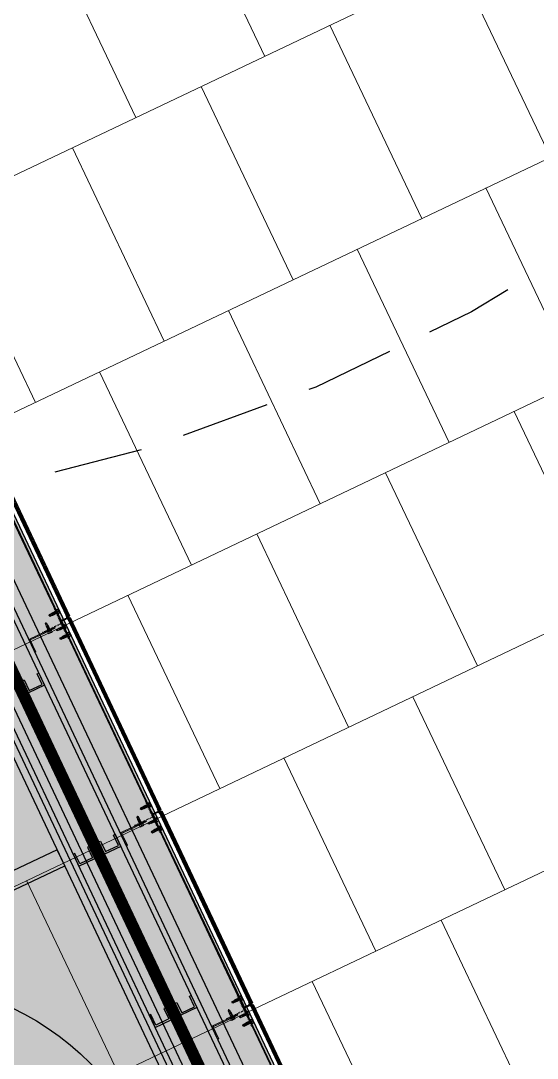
# Model space of a CAD drawing. Header units: metres. Extents: x 678805 to 1359287, y 2747329 to 5497370.
# Drawn here: x 679665.026 to 679666.475, y 2748569.341 to 2748572.25 of the extents above; entities that cross this region are included whole.
import ezdxf

# ---------------------------------------------------------------- set-up
doc = ezdxf.new("R2010")
doc.units = ezdxf.units.M
doc.linetypes.add('XREF_MON_BUILDINGS$0$Hidden', pattern=[0.004, 0.002, -0.002])
doc.linetypes.add('XREF_MON_SFT_TREES$0$HIDDEN', pattern=[0.375, 0.25, -0.125])
for name, color, linetype in [('00_XREF_MON_HSC_PAVEMENT', 7, 'Continuous'), ('00_XREF_TWQ_BUILDINGS', 7, 'Continuous'), ('00_XREF_TWQ_SFT_TREES', 7, 'Continuous'), ('XREF_MON_BUILDINGS$0$00-Modulos DEFINIDOS', 7, 'Continuous'), ('XREF_MON_BUILDINGS$0$00-Modulos ROOFS', 2, 'Continuous'), ('XREF_MON_BUILDINGS$0$02-L-01_Structure t2', 7, 'Continuous'), ('XREF_MON_BUILDINGS$0$02-L-01_Struture aux', 4, 'Continuous'), ('XREF_MON_BUILDINGS$0$02-L-10-ADA requirements', 253, 'Continuous'), ('XREF_MON_BUILDINGS$0$02-L-Insulation', 252, 'Continuous'), ('XREF_MON_BUILDINGS$0$02-L-INT Panel', 5, 'Continuous'), ('XREF_MON_BUILDINGS$0$02-L-panel', 5, 'Continuous'), ('XREF_MON_BUILDINGS$0$02-L-panel lines', 7, 'Continuous'), ('XREF_MON_SFT_TREES$0$SL_TREE_CANOPY', 251, 'XREF_MON_SFT_TREES$0$HIDDEN')]:
    doc.layers.add(name, color=color, linetype=linetype)
for name, color, linetype, true_color in [('XREF_MON_BUILDINGS$0$0-WIPEOUTS', 7, 'Continuous', 0xffffff), ('XREF_MON_BUILDINGS$0$02-L-06_Walls HATCH 01', 9, 'Continuous', 0x808080), ('XREF_MON_SFT_TREES$0$SL_TREE_ZIZIPHUS_SPINA', 7, 'Continuous', 0xc6d408)]:
    doc.layers.add(name, color=color, linetype=linetype, true_color=true_color)
doc.layers.add('XREF_MON_BUILDINGS$0$00-AUX STRUCTURE', color=3, linetype='Continuous', plot=False)
for name, color, linetype, lineweight in [('XREF_MON_BUILDINGS$0$02-H-251', 251, 'Continuous', 0), ('XREF_MON_BUILDINGS$0$02-H-254', 254, 'Continuous', 0), ('XREF_MON_BUILDINGS$0$02-L-01_Structure L', 7, 'Continuous', 5), ('XREF_MON_BUILDINGS$0$02-L-01_Structure T', 8, 'Continuous', 5)]:
    doc.layers.add(name, color=color, linetype=linetype, lineweight=lineweight)
for name, color, linetype, lineweight, true_color in [('XREF_MON_BUILDINGS$0$02-KH-01 Water_Toilets', 7, 'Continuous', 30, 0x3877ff), ('XREF_MON_HSC_PAVEMENT$0$02-L-Joints-Paviment_07_Precast Concrete Blocks 60X40', 7, 'Continuous', 5, 0x999999), ('XREF_MON_HSC_PAVEMENT$0$03-TR-Pavement_07_Precast Concrete Blocks 60X40', 7, 'Continuous', 5, 0x999999)]:
    doc.layers.add(name, color=color, linetype=linetype, lineweight=lineweight, true_color=true_color)
doc.layers.get('XREF_MON_BUILDINGS$0$02-KH-01 Water_Toilets').off()
doc.layers.get('XREF_MON_SFT_TREES$0$SL_TREE_ZIZIPHUS_SPINA').off()
doc.linetypes.add('XREF_MON_BUILDINGS$0$BATTING', pattern='A,0.0001,-0.1,[134,ltypeshp.shx,S=0.1,R=0,X=-0.1,Y=0],-0.2,[134,ltypeshp.shx,S=0.1,R=180,X=0.1,Y=0],-0.1', length=0.4001)

# ---------------------------------------------------------------- blocks, each defined once
blk = doc.blocks.new('XREF_MON_BUILDINGS$0$modulo kiosco')
at = {"layer": 'XREF_MON_BUILDINGS$0$0-WIPEOUTS', "true_color": 0xfcfcfc}
h = blk.add_hatch(color=7, dxfattribs=at)
h.dxf.hatch_style = 1
h.paths.add_polyline_path([(119.6986, -61.6206), (119.6986, -56.8206), (124.4986, -56.8206), (124.4986, -61.6206)])
at = {"layer": 'XREF_MON_BUILDINGS$0$00-Modulos ROOFS', "lineweight": 0}
blk.add_lwpolyline([(119.6986, -61.6206), (119.6986, -56.8206), (124.4986, -56.8206), (124.4986, -61.6206)], close=True, dxfattribs=at)
at = {"layer": 'XREF_MON_BUILDINGS$0$00-Modulos ROOFS'}
blk.add_lwpolyline([(124.4986, -57.1206), (124.4986, -56.8206), (124.1986, -56.8206), (119.9986, -56.8206), (119.6986, -56.8206), (119.6986, -57.1206), (119.6986, -61.3206), (119.6986, -61.6206), (119.9986, -61.6206), (124.1986, -61.6206), (124.4986, -61.6206), (124.4986, -61.3206)], close=True, dxfattribs=at)
blk = doc.blocks.new('XREF_MON_BUILDINGS$0$AUTORROSCANTE')
at = {"layer": 'XREF_MON_BUILDINGS$0$02-L-01_Structure t2', "color": 0}
for p, q in [((-31.2, 5.6), (-26.2, 5.6)), ((-31.2, 0), (-26.2, 0)), ((-2.4, 2.5), (-25, 2.5)), ((0, 0), (-9, 2.5)), ((0, 0), (-3.6, -1.1)), ((0, 0), (-2.4, 2.5)), ((0, 0), (-2.4, -2.5)), ((-31.2, -5.6), (-26.2, -5.6)), ((-2.4, -2.5), (-25, -2.5)), ((-3.6, -1.1), (-2.4, -2.5))]:
    blk.add_line(p, q, dxfattribs=at)
at = {"layer": 'XREF_MON_BUILDINGS$0$02-L-01_Structure t2', "color": 253}
for p, q in [((-25, 3.1), (-9, 3.1)), ((-23.5, -3.1), (-25, 2.7)), ((-21.4, -3.1), (-23.1, 3.1)), ((-19.3, -3.1), (-21, 3.1)), ((-17.3, -3.1), (-18.9, 3.1)), ((-15.2, -3.1), (-16.9, 3.1)), ((-13.1, -3.1), (-14.8, 3.1)), ((-11.1, -3.1), (-12.7, 3.1)), ((-9, -3.1), (-10.7, 3.1)), ((-9, -3.1), (-9, 3.1)), ((-25, -3.1), (-9, -3.1)), ((-3.6, -1.1), (-9, -2.5))]:
    blk.add_line(p, q, dxfattribs=at)
at = {"layer": 'XREF_MON_BUILDINGS$0$02-L-01_Structure t2', "color": 0}
for points in [[(-31.2, 5.6), (-26.2, 5.6), (-26.2, -5.6), (-31.2, -5.6)], [(-26.2, 6.5), (-25, 6.5), (-25, -6.5), (-26.2, -6.5)]]:
    blk.add_lwpolyline(points, close=True, dxfattribs=at)
for centre, start, end in [((-27, 2.4), 129.284, 214.1828), ((-27, -2.4), 145.8304, 230.7333)]:
    blk.add_arc(centre, 4.21, start, end, dxfattribs=at)
blk = doc.blocks.new('XREF_MON_BUILDINGS$0$ULMA_Montante VV')
at = {"layer": 'XREF_MON_BUILDINGS$0$02-H-251', "ltscale": 125}
h = blk.add_hatch(dxfattribs=at)
h.set_pattern_fill('ANSI31', color=256, scale=0.001, angle=450, style=0)
h.set_pattern_definition([(135, (-0.05125, -0.0025), (-0.00224506, -0.00224506), [])])
edge = h.paths.add_edge_path()
edge.add_line((-0.051, -0.0025), (0.0484, -0.0025))
edge.add_arc((0.0484, -0.0022), 0.0003, 270, 360)
edge.add_line((0.0487, -0.0022), (0.0487, -0.0003))
edge.add_arc((0.0484, -0.0003), 0.0003, 0, 90)
edge.add_line((0.0484, 0), (0, 0))
edge.add_line((0, 0), (0, 0.0572))
edge.add_arc((-0.0003, 0.0572), 0.0003, 0, 90)
edge.add_line((-0.0003, 0.0575), (-0.0022, 0.0575))
edge.add_arc((-0.0022, 0.0572), 0.0003, 90, 180)
edge.add_line((-0.0025, 0.0572), (-0.0025, 0))
edge.add_line((-0.0025, 0), (-0.051, 0))
edge.add_arc((-0.051, -0.0003), 0.0003, 90, 180)
edge.add_line((-0.0513, -0.0003), (-0.0513, -0.0022))
edge.add_arc((-0.051, -0.0022), 0.0003, 180, 270)
blk = doc.blocks.new('XREF_MON_BUILDINGS$0$ULMA_Autotaladrante')
at = {"layer": 'XREF_MON_BUILDINGS$0$02-L-01_Structure T', "color": 252}
for p, q in [((-0.025, 0), (-0.0226, 0.0025)), ((-0.025, 0), (-0.016, 0.0025)), ((-0.025, 0), (-0.0226, -0.0025)), ((-0.025, 0), (-0.0214, -0.0011)), ((-0.0226, 0.0025), (0, 0.0025)), ((0, 0.0032), (-0.016, 0.0032)), ((-0.016, -0.0031), (-0.016, 0.0032)), ((-0.016, -0.0031), (-0.0143, 0.0032)), ((-0.0139, -0.0031), (-0.0123, 0.0032)), ((-0.0119, -0.0031), (-0.0102, 0.0032)), ((-0.0098, -0.0031), (-0.0081, 0.0032)), ((-0.0077, -0.0031), (-0.0061, 0.0032)), ((-0.0057, -0.0031), (-0.004, 0.0032)), ((-0.0036, -0.0031), (-0.0019, 0.0032)), ((-0.0015, -0.0031), (0, 0.0027)), ((0.0062, 0.0056), (0.0012, 0.0056)), ((0.0062, 0), (0.0012, 0)), ((-0.0214, -0.0011), (-0.0226, -0.0025)), ((-0.0226, -0.0025), (0, -0.0025)), ((-0.0214, -0.0011), (-0.016, -0.0025)), ((0, -0.0031), (-0.016, -0.0031)), ((0.0062, -0.0056), (0.0012, -0.0056))]:
    blk.add_line(p, q, dxfattribs=at)
for points in [[(0.0012, 0.0065), (0, 0.0065), (0, -0.0065), (0.0012, -0.0065)], [(0.0062, 0.0056), (0.0012, 0.0056), (0.0012, -0.0056), (0.0062, -0.0056)]]:
    blk.add_lwpolyline(points, close=True, dxfattribs=at)
for centre, start, end in [((0.002, 0.0024), 325.8172, 50.716), ((0.002, -0.0024), 309.2667, 34.1696)]:
    blk.add_arc(centre, 0.00421, start, end, dxfattribs=at)
blk = doc.blocks.new('XREF_MON_BUILDINGS$0$ULMA_Escuadra40x80_Seccion')
at = {"layer": 'XREF_MON_BUILDINGS$0$02-H-251', "ltscale": 125}
h = blk.add_hatch(dxfattribs=at)
h.set_pattern_fill('ANSI31', color=256, scale=0.001, angle=360, style=0)
h.paths.add_polyline_path([(0, 0.08), (0.003, 0.08), (0.003, 0.003), (0.04, 0.003), (0.04, 0), (0, 0)])
at = {"layer": 'XREF_MON_BUILDINGS$0$02-L-01_Structure L', "linetype": 'Continuous'}
blk.add_lwpolyline([(0, 0.08), (0.003, 0.08), (0.003, 0.003), (0.04, 0.003), (0.04, 0), (0, 0)], close=True, dxfattribs=at)
blk = doc.blocks.new('XREF_MON_BUILDINGS$0$A$C56BF4A3E')
at = {"layer": 'XREF_MON_BUILDINGS$0$02-H-251', "linetype": 'XREF_MON_BUILDINGS$0$Hidden', "ltscale": 125}
h = blk.add_hatch(dxfattribs=at)
h.set_pattern_fill('ANSI31', color=256, scale=0.001, angle=360, style=0)
h.set_pattern_definition([(45, (-250.119031, -172.108161), (-0.00224506403, 0.00224506403), [])])
edge = h.paths.add_edge_path()
edge.add_line((6.6078, 0.027), (6.6098, 0.027))
edge.add_line((6.6098, 0.027), (6.6167, 0.0267))
edge.add_line((6.6167, 0.0267), (6.6175, 0.0258))
edge.add_arc((6.6178, 0.026), 0.0003, 222.95, 312.95)
edge.add_line((6.618, 0.0258), (6.6189, 0.0267))
edge.add_line((6.6189, 0.0267), (6.6207, 0.0266))
edge.add_line((6.6207, 0.0266), (6.6215, 0.0256))
edge.add_arc((6.6218, 0.0259), 0.0003, 222.95, 312.95)
edge.add_line((6.622, 0.0256), (6.6229, 0.0265))
edge.add_line((6.6229, 0.0265), (6.6359, 0.0261))
edge.add_arc((6.6358, 0.0241), 0.002, 360, 447.9546, ccw=False)
edge.add_line((6.6378, 0.0241), (6.6378, 0.0173))
edge.add_line((6.6378, 0.0173), (6.6378, 0.008))
edge.add_line((6.6378, 0.008), (6.6326, 0.008))
edge.add_line((6.6326, 0.008), (6.6326, 0.007))
edge.add_line((6.6326, 0.007), (6.638, 0.007))
edge.add_arc((6.638, 0.0067), 0.0003, 30, 90, ccw=False)
edge.add_line((6.6382, 0.0068), (6.6399, 0.004))
edge.add_arc((6.6401, 0.0041), 0.0003, 210, 390)
edge.add_line((6.6404, 0.0043), (6.6391, 0.0065))
edge.add_arc((6.6394, 0.0067), 0.0003, 90, 210, ccw=False)
edge.add_line((6.6394, 0.007), (6.6471, 0.007))
edge.add_line((6.6471, 0.007), (6.6471, 0.008))
edge.add_line((6.6471, 0.008), (6.6411, 0.008))
edge.add_line((6.6411, 0.008), (6.6411, 0.0097))
edge.add_arc((6.6408, 0.0097), 0.00025, 360, 540)
edge.add_line((6.6406, 0.0097), (6.6406, 0.008))
edge.add_line((6.6406, 0.008), (6.6396, 0.008))
edge.add_line((6.6396, 0.008), (6.6396, 0.0242))
edge.add_arc((6.6416, 0.0242), 0.002, 97.4474, 180, ccw=False)
edge.add_line((6.6413, 0.0262), (6.6472, 0.027))
edge.add_line((6.6472, 0.027), (6.6472, 0.0288))
edge.add_line((6.6472, 0.0288), (6.6078, 0.0288))
edge.add_line((6.6078, 0.0288), (6.6078, 0.027))
h = blk.add_hatch(dxfattribs=at)
h.set_pattern_fill('ANSI31', color=256, scale=0.001, angle=360, style=0)
h.set_pattern_definition([(45, (-249.519031, -172.108161), (-0.00224506403, 0.00224506403), [])])
edge = h.paths.add_edge_path()
edge.add_line((7.2078, 0.027), (7.2098, 0.027))
edge.add_line((7.2098, 0.027), (7.2167, 0.0267))
edge.add_line((7.2167, 0.0267), (7.2175, 0.0258))
edge.add_arc((7.2178, 0.026), 0.0003, 222.95, 312.95)
edge.add_line((7.218, 0.0258), (7.2189, 0.0267))
edge.add_line((7.2189, 0.0267), (7.2207, 0.0266))
edge.add_line((7.2207, 0.0266), (7.2215, 0.0256))
edge.add_arc((7.2218, 0.0259), 0.0003, 222.95, 312.95)
edge.add_line((7.222, 0.0256), (7.2229, 0.0265))
edge.add_line((7.2229, 0.0265), (7.2359, 0.0261))
edge.add_arc((7.2358, 0.0241), 0.002, 360, 447.9546, ccw=False)
edge.add_line((7.2378, 0.0241), (7.2378, 0.0173))
edge.add_line((7.2378, 0.0173), (7.2378, 0.008))
edge.add_line((7.2378, 0.008), (7.2326, 0.008))
edge.add_line((7.2326, 0.008), (7.2326, 0.007))
edge.add_line((7.2326, 0.007), (7.238, 0.007))
edge.add_arc((7.238, 0.0067), 0.0003, 30, 90, ccw=False)
edge.add_line((7.2382, 0.0068), (7.2399, 0.004))
edge.add_arc((7.2401, 0.0041), 0.0003, 210, 390)
edge.add_line((7.2404, 0.0043), (7.2391, 0.0065))
edge.add_arc((7.2394, 0.0067), 0.0003, 90, 210, ccw=False)
edge.add_line((7.2394, 0.007), (7.2471, 0.007))
edge.add_line((7.2471, 0.007), (7.2471, 0.008))
edge.add_line((7.2471, 0.008), (7.2411, 0.008))
edge.add_line((7.2411, 0.008), (7.2411, 0.0097))
edge.add_arc((7.2408, 0.0097), 0.00025, 360, 540)
edge.add_line((7.2406, 0.0097), (7.2406, 0.008))
edge.add_line((7.2406, 0.008), (7.2396, 0.008))
edge.add_line((7.2396, 0.008), (7.2396, 0.0242))
edge.add_arc((7.2416, 0.0242), 0.002, 97.4474, 180, ccw=False)
edge.add_line((7.2413, 0.0262), (7.2472, 0.027))
edge.add_line((7.2472, 0.027), (7.2472, 0.0288))
edge.add_line((7.2472, 0.0288), (7.2078, 0.0288))
edge.add_line((7.2078, 0.0288), (7.2078, 0.027))
h = blk.add_hatch(dxfattribs=at)
h.set_pattern_fill('ANSI31', color=256, scale=0.001, angle=360, style=0)
h.set_pattern_definition([(45, (-248.919031, -172.108161), (-0.00224506403, 0.00224506403), [])])
edge = h.paths.add_edge_path()
edge.add_line((7.8078, 0.027), (7.8098, 0.027))
edge.add_line((7.8098, 0.027), (7.8167, 0.0267))
edge.add_line((7.8167, 0.0267), (7.8175, 0.0258))
edge.add_arc((7.8178, 0.026), 0.0003, 222.95, 312.95)
edge.add_line((7.818, 0.0258), (7.8189, 0.0267))
edge.add_line((7.8189, 0.0267), (7.8207, 0.0266))
edge.add_line((7.8207, 0.0266), (7.8215, 0.0256))
edge.add_arc((7.8218, 0.0259), 0.0003, 222.95, 312.95)
edge.add_line((7.822, 0.0256), (7.8229, 0.0265))
edge.add_line((7.8229, 0.0265), (7.8359, 0.0261))
edge.add_arc((7.8358, 0.0241), 0.002, 360, 447.9546, ccw=False)
edge.add_line((7.8378, 0.0241), (7.8378, 0.0173))
edge.add_line((7.8378, 0.0173), (7.8378, 0.008))
edge.add_line((7.8378, 0.008), (7.8326, 0.008))
edge.add_line((7.8326, 0.008), (7.8326, 0.007))
edge.add_line((7.8326, 0.007), (7.838, 0.007))
edge.add_arc((7.838, 0.0067), 0.0003, 30, 90, ccw=False)
edge.add_line((7.8382, 0.0068), (7.8399, 0.004))
edge.add_arc((7.8401, 0.0041), 0.0003, 210, 390)
edge.add_line((7.8404, 0.0043), (7.8391, 0.0065))
edge.add_arc((7.8394, 0.0067), 0.0003, 90, 210, ccw=False)
edge.add_line((7.8394, 0.007), (7.8471, 0.007))
edge.add_line((7.8471, 0.007), (7.8471, 0.008))
edge.add_line((7.8471, 0.008), (7.8411, 0.008))
edge.add_line((7.8411, 0.008), (7.8411, 0.0097))
edge.add_arc((7.8408, 0.0097), 0.00025, 360, 540)
edge.add_line((7.8406, 0.0097), (7.8406, 0.008))
edge.add_line((7.8406, 0.008), (7.8396, 0.008))
edge.add_line((7.8396, 0.008), (7.8396, 0.0242))
edge.add_arc((7.8416, 0.0242), 0.002, 97.4474, 180, ccw=False)
edge.add_line((7.8413, 0.0262), (7.8472, 0.027))
edge.add_line((7.8472, 0.027), (7.8472, 0.0288))
edge.add_line((7.8472, 0.0288), (7.8078, 0.0288))
edge.add_line((7.8078, 0.0288), (7.8078, 0.027))
at = {"layer": 'XREF_MON_BUILDINGS$0$02-H-254', "ltscale": 125}
h = blk.add_hatch(dxfattribs=at)
h.set_pattern_fill('ANSI31', color=256, scale=0.0005, style=0)
h.set_pattern_definition([(45, (-250.861789, -171.9808575), (-0.001122532015, 0.001122532015), [])])
h.paths.add_polyline_path([(6.0413, 0.0001), (6.6362, 0.0001), (6.6362, 0.005), (6.0413, 0.005)])
h = blk.add_hatch(dxfattribs=at)
h.set_pattern_fill('ANSI31', color=256, scale=0.0005, style=0)
h.set_pattern_definition([(45, (-250.261789, -171.9808575), (-0.001122532015, 0.001122532015), [])])
h.paths.add_polyline_path([(6.6413, 0.0001), (7.2362, 0.0001), (7.2362, 0.005), (6.6413, 0.005)])
h = blk.add_hatch(dxfattribs=at)
h.set_pattern_fill('ANSI31', color=256, scale=0.0005, style=0)
h.set_pattern_definition([(45, (-249.661789, -171.9808575), (-0.001122532015, 0.001122532015), [])])
h.paths.add_polyline_path([(7.2413, 0.0001), (7.8362, 0.0001), (7.8362, 0.005), (7.2413, 0.005)])
h = blk.add_hatch(dxfattribs=at)
h.set_pattern_fill('ANSI31', color=256, scale=0.0005, style=0)
h.set_pattern_definition([(45, (-249.061789, -171.9808575), (-0.001122532015, 0.001122532015), [])])
h.paths.add_polyline_path([(7.8413, 0.0001), (8.4362, 0.0001), (8.4362, 0.005), (7.8413, 0.005)])
at = {"layer": 'XREF_MON_BUILDINGS$0$02-L-06_Walls HATCH 01', "linetype": 'Continuous'}
h = blk.add_hatch(color=256, dxfattribs=at)
h.dxf.hatch_style = 1
h.paths.add_polyline_path([(7.2131, 0.3114), (7.2631, 0.3114), (7.2631, 2.1322), (7.5268, 2.1322), (7.5269, 2.1823), (7.2631, 2.1823), (7.2131, 2.1823)])
at = {"layer": 'XREF_MON_BUILDINGS$0$00-AUX STRUCTURE', "linetype": 'Continuous', "const_width": 0.03}
blk.add_lwpolyline([(5.1106, 0.2114), (9.3586, 0.2114)], dxfattribs=at)
at = {"layer": 'XREF_MON_BUILDINGS$0$02-L-01_Struture aux', "linetype": 'Continuous'}
for p, q in [((5.1106, 0.2264), (9.3506, 0.2264)), ((5.1106, 0.1964), (9.3506, 0.1964))]:
    blk.add_line(p, q, dxfattribs=at)
at = {"layer": 'XREF_MON_BUILDINGS$0$02-L-01_Struture aux'}
for p, q in [((9.6064, 0.0288), (4.8642, 0.0288)), ((4.8642, 0.0268), (9.6064, 0.0268))]:
    blk.add_line(p, q, dxfattribs=at)
at = {"layer": 'XREF_MON_BUILDINGS$0$02-L-01_Struture aux', "linetype": 'XREF_MON_BUILDINGS$0$Hidden'}
for p, q in [((6.6078, 0.0288), (6.6078, 0.027)), ((6.6078, 0.0288), (6.6472, 0.0288)), ((6.6078, 0.027), (6.6098, 0.027)), ((6.609, 0.027), (6.6098, 0.027)), ((6.6167, 0.0267), (6.6098, 0.027)), ((6.6175, 0.0258), (6.6167, 0.0267)), ((6.618, 0.0258), (6.6189, 0.0267)), ((6.6207, 0.0266), (6.6189, 0.0267)), ((6.6215, 0.0256), (6.6207, 0.0266)), ((6.622, 0.0256), (6.6229, 0.0265)), ((6.6359, 0.0261), (6.6229, 0.0265)), ((6.6326, 0.008), (6.6378, 0.008)), ((6.6326, 0.008), (6.6326, 0.007)), ((6.6326, 0.007), (6.638, 0.007)), ((6.6378, 0.0241), (6.6378, 0.0173)), ((6.6378, 0.0173), (6.6378, 0.008)), ((6.6399, 0.004), (6.6382, 0.0068)), ((6.6404, 0.0043), (6.6391, 0.0065)), ((6.6394, 0.007), (6.6471, 0.007)), ((6.6396, 0.0242), (6.6396, 0.008)), ((6.6396, 0.008), (6.6408, 0.008)), ((6.6408, 0.0097), (6.6408, 0.008)), ((6.6413, 0.0262), (6.6472, 0.027)), ((6.6413, 0.0097), (6.6413, 0.008)), ((6.6413, 0.008), (6.6471, 0.008)), ((6.6471, 0.008), (6.6471, 0.007)), ((6.6472, 0.0288), (6.6472, 0.027)), ((7.2078, 0.0288), (7.2078, 0.027)), ((7.2078, 0.0288), (7.2472, 0.0288)), ((7.2078, 0.027), (7.2098, 0.027)), ((7.209, 0.027), (7.2098, 0.027)), ((7.2167, 0.0267), (7.2098, 0.027)), ((7.2175, 0.0258), (7.2167, 0.0267)), ((7.218, 0.0258), (7.2189, 0.0267)), ((7.2207, 0.0266), (7.2189, 0.0267)), ((7.2215, 0.0256), (7.2207, 0.0266)), ((7.222, 0.0256), (7.2229, 0.0265)), ((7.2359, 0.0261), (7.2229, 0.0265)), ((7.2326, 0.008), (7.2378, 0.008)), ((7.2326, 0.008), (7.2326, 0.007)), ((7.2326, 0.007), (7.238, 0.007)), ((7.2378, 0.0241), (7.2378, 0.0173)), ((7.2378, 0.0173), (7.2378, 0.008)), ((7.2399, 0.004), (7.2382, 0.0068)), ((7.2404, 0.0043), (7.2391, 0.0065)), ((7.2394, 0.007), (7.2471, 0.007)), ((7.2396, 0.0242), (7.2396, 0.008)), ((7.2396, 0.008), (7.2408, 0.008)), ((7.2408, 0.0097), (7.2408, 0.008)), ((7.2413, 0.0262), (7.2472, 0.027)), ((7.2413, 0.0097), (7.2413, 0.008)), ((7.2413, 0.008), (7.2471, 0.008)), ((7.2471, 0.008), (7.2471, 0.007)), ((7.2472, 0.0288), (7.2472, 0.027)), ((7.8078, 0.0288), (7.8078, 0.027)), ((7.8078, 0.0288), (7.8472, 0.0288)), ((7.8078, 0.027), (7.8098, 0.027)), ((7.809, 0.027), (7.8098, 0.027)), ((7.8167, 0.0267), (7.8098, 0.027)), ((7.8175, 0.0258), (7.8167, 0.0267)), ((7.818, 0.0258), (7.8189, 0.0267)), ((7.8207, 0.0266), (7.8189, 0.0267)), ((7.8215, 0.0256), (7.8207, 0.0266)), ((7.822, 0.0256), (7.8229, 0.0265)), ((7.8359, 0.0261), (7.8229, 0.0265)), ((7.8326, 0.008), (7.8378, 0.008)), ((7.8326, 0.008), (7.8326, 0.007)), ((7.8326, 0.007), (7.838, 0.007)), ((7.8378, 0.0241), (7.8378, 0.0173)), ((7.8378, 0.0173), (7.8378, 0.008)), ((7.8399, 0.004), (7.8382, 0.0068)), ((7.8404, 0.0043), (7.8391, 0.0065)), ((7.8394, 0.007), (7.8471, 0.007)), ((7.8396, 0.0242), (7.8396, 0.008)), ((7.8396, 0.008), (7.8408, 0.008)), ((7.8408, 0.0097), (7.8408, 0.008)), ((7.8413, 0.0262), (7.8472, 0.027)), ((7.8413, 0.0097), (7.8413, 0.008)), ((7.8413, 0.008), (7.8471, 0.008)), ((7.8471, 0.008), (7.8471, 0.007)), ((7.8472, 0.0288), (7.8472, 0.027))]:
    blk.add_line(p, q, dxfattribs=at)
at = {"layer": 'XREF_MON_BUILDINGS$0$02-L-01_Struture aux', "linetype": 'Continuous'}
for points in [[(6.7331, 0.2764), (6.6956, 0.2764), (6.6956, 0.2264), (6.7331, 0.2264), (6.7331, 0.2314), (6.7006, 0.2314), (6.7006, 0.2714), (6.7331, 0.2714), (6.7331, 0.2764)], [(7.2331, 0.2764), (7.1956, 0.2764), (7.1956, 0.2264), (7.2331, 0.2264), (7.2331, 0.2314), (7.2006, 0.2314), (7.2006, 0.2714), (7.2331, 0.2714), (7.2331, 0.2764)], [(6.7331, 0.1464), (6.6956, 0.1464), (6.6956, 0.1964), (6.7331, 0.1964), (6.7331, 0.1914), (6.7006, 0.1914), (6.7006, 0.1514), (6.7331, 0.1514), (6.7331, 0.1464)], [(7.2331, 0.1464), (7.1956, 0.1464), (7.1956, 0.1964), (7.2331, 0.1964), (7.2331, 0.1914), (7.2006, 0.1914), (7.2006, 0.1514), (7.2331, 0.1514), (7.2331, 0.1464)], [(7.7331, 0.1464), (7.6956, 0.1464), (7.6956, 0.1964), (7.7331, 0.1964), (7.7331, 0.1914), (7.7006, 0.1914), (7.7006, 0.1514), (7.7331, 0.1514), (7.7331, 0.1464)]]:
    blk.add_lwpolyline(points, dxfattribs=at)
at = {"layer": 'XREF_MON_BUILDINGS$0$02-L-01_Struture aux'}
for points in [[(4.8642, 0.0077), (9.6064, 0.0077)], [(9.6064, 0.0069), (4.8642, 0.0069)]]:
    blk.add_lwpolyline(points, dxfattribs=at)
at = {"layer": 'XREF_MON_BUILDINGS$0$02-L-01_Struture aux', "linetype": 'XREF_MON_BUILDINGS$0$Hidden'}
for centre, radius, start, end in [((6.6178, 0.026), 0.0003, 222.95, 312.95), ((6.6218, 0.0259), 0.0003, 222.95, 312.95), ((6.6358, 0.0241), 0.002, 0, 87.9546), ((6.638, 0.0067), 0.0003, 30, 90), ((6.6394, 0.0067), 0.0003, 90, 210), ((6.6416, 0.0242), 0.002, 97.4474, 180), ((6.6401, 0.0041), 0.0003, 210, 30), ((6.641, 0.0097), 0.00025, 0, 180), ((7.2178, 0.026), 0.0003, 222.95, 312.95), ((7.2218, 0.0259), 0.0003, 222.95, 312.95), ((7.2358, 0.0241), 0.002, 0, 87.9546), ((7.238, 0.0067), 0.0003, 30, 90), ((7.2394, 0.0067), 0.0003, 90, 210), ((7.2416, 0.0242), 0.002, 97.4474, 180), ((7.2401, 0.0041), 0.0003, 210, 30), ((7.241, 0.0097), 0.00025, 0, 180), ((7.8178, 0.026), 0.0003, 222.95, 312.95), ((7.8218, 0.0259), 0.0003, 222.95, 312.95), ((7.8358, 0.0241), 0.002, 0, 87.9546), ((7.838, 0.0067), 0.0003, 30, 90), ((7.8394, 0.0067), 0.0003, 90, 210), ((7.8416, 0.0242), 0.002, 97.4474, 180), ((7.8401, 0.0041), 0.0003, 210, 30), ((7.841, 0.0097), 0.00025, 0, 180)]:
    blk.add_arc(centre, radius, start, end, dxfattribs=at)
at = {"layer": 'XREF_MON_BUILDINGS$0$02-L-10-ADA requirements', "linetype": 'Continuous'}
blk.add_circle((6.4131, 1.2368), 0.8, dxfattribs=at)
at = {"layer": 'XREF_MON_BUILDINGS$0$02-L-Insulation', "linetype": 'XREF_MON_BUILDINGS$0$BATTING', "ltscale": 0.04}
blk.add_line((5.1106, 0.2514), (9.3456, 0.2514), dxfattribs=at)
at = {"layer": 'XREF_MON_BUILDINGS$0$02-L-Insulation', "linetype": 'XREF_MON_BUILDINGS$0$BATTING', "ltscale": 0.08}
blk.add_line((5.1106, 0.098), (9.544, 0.098), dxfattribs=at)
at = {"layer": 'XREF_MON_BUILDINGS$0$02-L-INT Panel', "linetype": 'Continuous'}
for p, q in [((5.1106, 0.2914), (9.3506, 0.2914)), ((5.1306, 0.3114), (9.3306, 0.3114)), ((5.1106, 0.2764), (9.3506, 0.2764)), ((5.1106, 0.1464), (9.3506, 0.1464)), ((5.1106, 0.1314), (9.3506, 0.1314))]:
    blk.add_line(p, q, dxfattribs=at)
at = {"layer": 'XREF_MON_BUILDINGS$0$02-L-panel'}
blk.add_line((5.4377, 0.005), (9.6148, 0.005), dxfattribs=at)
for points in [[(6.6362, 0.005), (6.6362, 0.0001), (6.0413, 0.0001), (6.0413, 0.005), (6.466, 0.005)], [(7.2362, 0.005), (7.2362, 0.0001), (6.6413, 0.0001), (6.6413, 0.005), (7.066, 0.005)], [(7.8362, 0.005), (7.8362, 0.0001), (7.2413, 0.0001), (7.2413, 0.005), (7.666, 0.005)], [(8.4362, 0.005), (8.4362, 0.0001), (7.8413, 0.0001), (7.8413, 0.005), (8.266, 0.005)]]:
    blk.add_lwpolyline(points, dxfattribs=at)
at = {"layer": 'XREF_MON_BUILDINGS$0$02-L-panel', "ltscale": 125}
for points in [[(6.6413, 0.005), (6.6413, 0.0001)], [(7.2413, 0.005), (7.2413, 0.0001)], [(7.8413, 0.005), (7.8413, 0.0001)]]:
    blk.add_lwpolyline(points, dxfattribs=at)
at = {"layer": 'XREF_MON_BUILDINGS$0$02-L-panel lines'}
blk.add_lwpolyline([(7.2631, 2.1822), (7.2631, 2.1823), (7.2131, 2.1823), (7.2131, 0.3114), (7.2631, 0.3114), (7.2631, 2.1322), (7.5268, 2.1323), (7.5269, 2.1823), (7.2631, 2.1823)], dxfattribs=at)
at = {"layer": 'XREF_MON_BUILDINGS$0$02-L-01_Struture aux'}
for name, p, rotation in [('XREF_MON_BUILDINGS$0$ULMA_Escuadra40x80_Seccion', (6.6304, 0.1314), 180), ('XREF_MON_BUILDINGS$0$ULMA_Escuadra40x80_Seccion', (7.2304, 0.1314), 180), ('XREF_MON_BUILDINGS$0$ULMA_Escuadra40x80_Seccion', (7.8304, 0.1314), 180), ('XREF_MON_BUILDINGS$0$ULMA_Autotaladrante', (6.6274, 0.0686), 180.0094821091939), ('XREF_MON_BUILDINGS$0$ULMA_Autotaladrante', (7.2274, 0.0686), 180.0094821091939), ('XREF_MON_BUILDINGS$0$ULMA_Autotaladrante', (7.8274, 0.0686), 180.0094821091939), ('XREF_MON_BUILDINGS$0$ULMA_Autotaladrante', (6.6202, 0.0254), 270.0047410520664), ('XREF_MON_BUILDINGS$0$ULMA_Autotaladrante', (7.2202, 0.0254), 270.0047410520664), ('XREF_MON_BUILDINGS$0$ULMA_Autotaladrante', (7.8202, 0.0254), 270.0047410520664)]:
    blk.add_blockref(name, p, dxfattribs=dict(at, rotation=rotation))
for p in [(6.6329, 0.0313), (7.2329, 0.0313), (7.8329, 0.0313)]:
    blk.add_blockref('XREF_MON_BUILDINGS$0$ULMA_Montante VV', p, dxfattribs=at)
at = {"layer": 'XREF_MON_BUILDINGS$0$02-L-01_Struture aux', "xscale": -0.001000000003841706, "yscale": 0.000999999996565748, "zscale": 0.001, "rotation": 270}
for p in [(6.5946, 0.0516), (6.6664, 0.0517), (7.1946, 0.0516), (7.2664, 0.0517), (7.7946, 0.0516), (7.8664, 0.0517)]:
    blk.add_blockref('XREF_MON_BUILDINGS$0$AUTORROSCANTE', p, dxfattribs=at)
blk = doc.blocks.new('XREF_MON_BUILDINGS')
at = {"layer": 'XREF_MON_BUILDINGS$0$02-KH-01 Water_Toilets', "linetype": 'Continuous', "rotation": 115.3161611592081}
blk.add_blockref('XREF_MON_BUILDINGS$0$modulo kiosco', (679661.9111, 2748433.3057), dxfattribs=at)
at = {"layer": 'XREF_MON_BUILDINGS$0$00-Modulos DEFINIDOS', "rotation": 115.3161611891357}
blk.add_blockref('XREF_MON_BUILDINGS$0$A$C56BF4A3E', (679668.5158, 2748563.4927), dxfattribs=at)
blk = doc.blocks.new('XREF_MON_SFT_TREES$0$Ziziphus_spina_christi')
at = {"layer": 'XREF_MON_SFT_TREES$0$SL_TREE_CANOPY', "linetype": 'XREF_MON_SFT_TREES$0$HIDDEN'}
blk.add_circle((0, 0), 5, dxfattribs=at)
blk = doc.blocks.new('XREF_MON_SFT_TREES')
at = {"layer": 'XREF_MON_SFT_TREES$0$SL_TREE_ZIZIPHUS_SPINA', "rotation": 25.44812939262281}
blk.add_blockref('XREF_MON_SFT_TREES$0$Ziziphus_spina_christi', (679663.9075, 2748575.8299), dxfattribs=at)
blk = doc.blocks.new('XREF_MON_HSC_PAVEMENT')
at = {"layer": 'XREF_MON_HSC_PAVEMENT$0$02-L-Joints-Paviment_07_Precast Concrete Blocks 60X40'}
for points in [[(679665.7103, 2748572.1502), (679665.4525, 2748572.692)], [(679665.3491, 2748571.9784), (679665.0913, 2748572.5202)], [(679666.5121, 2748571.8674), (679666.2543, 2748572.4091)], [(679666.151, 2748571.6955), (679665.8931, 2748572.2373)], [(679665.7898, 2748571.5236), (679665.5319, 2748572.0654)], [(679665.4286, 2748571.3517), (679665.1708, 2748571.8935)], [(679666.5886, 2748571.2393), (679666.3308, 2748571.781)], [(679665.0674, 2748571.1799), (679664.8096, 2748571.7216)], [(679666.2274, 2748571.0674), (679665.9696, 2748571.6092)], [(679665.8662, 2748570.8955), (679665.6084, 2748571.4373)], [(679665.505, 2748570.7236), (679665.2472, 2748571.2654)], [(679666.6681, 2748570.6126), (679666.4103, 2748571.1544)], [(679665.1439, 2748570.5518), (679664.886, 2748571.0935)], [(679666.3069, 2748570.4407), (679666.0491, 2748570.9825)], [(679665.9457, 2748570.2689), (679665.6879, 2748570.8107)], [(679665.5845, 2748570.097), (679665.3267, 2748570.6388)], [(679665.2233, 2748569.9251), (679664.9655, 2748570.4669)], [(679666.3834, 2748569.8126), (679666.1255, 2748570.3544)], [(679666.0222, 2748569.6408), (679665.7644, 2748570.1826)], [(679665.661, 2748569.4689), (679665.4032, 2748570.0107)], [(679665.2998, 2748569.297), (679665.042, 2748569.8388)], [(679666.4628, 2748569.186), (679666.205, 2748569.7278)], [(679666.1016, 2748569.0141), (679665.8438, 2748569.5559)], [(679665.7404, 2748568.8423), (679665.4826, 2748569.384)]]:
    blk.add_lwpolyline(points, dxfattribs=at)
at = {"layer": 'XREF_MON_HSC_PAVEMENT$0$03-TR-Pavement_07_Precast Concrete Blocks 60X40'}
for p, q in [((679649.0937, 2748564.243), (679669.1181, 2748573.7719)), ((679649.3522, 2748563.7016), (679669.4373, 2748573.2593)), ((679649.6108, 2748563.1602), (679669.7565, 2748572.7468)), ((679649.8693, 2748562.6187), (679670.0757, 2748572.2342)), ((679650.1279, 2748562.0773), (679670.3949, 2748571.7216))]:
    blk.add_line(p, q, dxfattribs=at)

msp = doc.modelspace()

# ---------------------------------------------------------------- block references
at = {"layer": '00_XREF_MON_HSC_PAVEMENT'}
msp.add_blockref('XREF_MON_HSC_PAVEMENT', (0, 0), dxfattribs=at)

# ---------------------------------------------------------------- next in the draw order: block references
at = {"layer": '00_XREF_TWQ_BUILDINGS'}
msp.add_blockref('XREF_MON_BUILDINGS', (0, 0), dxfattribs=at)

# ---------------------------------------------------------------- next in the draw order: block references
msp.add_blockref('XREF_MON_BUILDINGS', (0, 0))

# ---------------------------------------------------------------- next in the draw order: block references
at = {"layer": '00_XREF_TWQ_SFT_TREES'}
msp.add_blockref('XREF_MON_SFT_TREES', (0, 0), dxfattribs=at)

doc.saveas('drawing.dxf')
